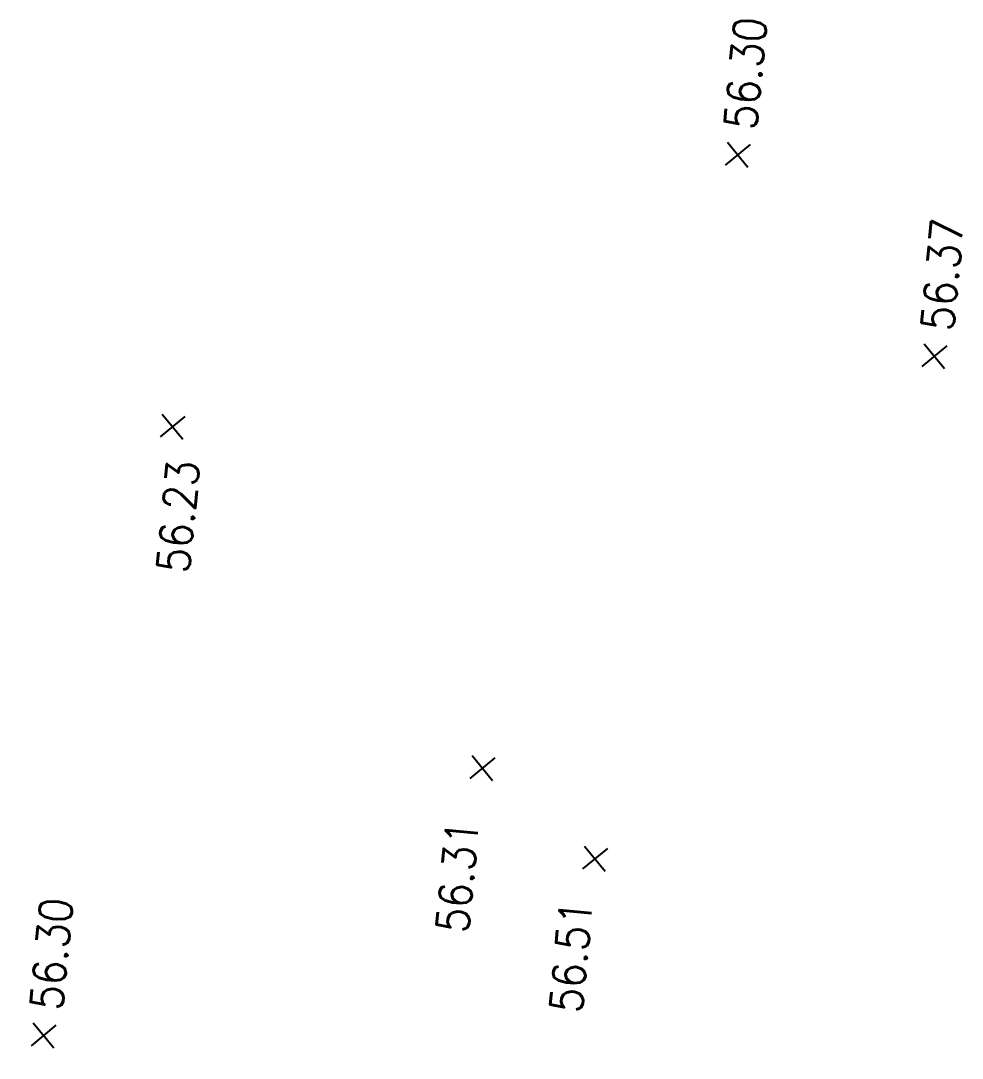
# Model space of a CAD drawing. Header units: metres. Extents: x 815 to 1022, y 915 to 1121.
# Drawn here: x 917.57 to 929.2, y 1040.23 to 1053.06 of the extents above; entities that cross this region are included whole.
import ezdxf
from ezdxf.enums import TextEntityAlignment as Align

# ---------------------------------------------------------------- set-up
doc = ezdxf.new("R2010")
doc.units = ezdxf.units.M
doc.header["$LTSCALE"] = 2
doc.header["$PDMODE"] = 35
doc.header["$PDSIZE"] = 0.002
for name, color, linetype in [('__TOPO', 7, 'Continuous'), ('ASPHALT', 5, 'Continuous'), ('CONCRT', 5, 'Continuous'), ('ELEV', 1, 'Continuous'), ('NAME', 7, 'Continuous'), ('NOTE', 2, 'Continuous')]:
    doc.layers.add(name, color=color, linetype=linetype)
doc.styles.add('ROMANS', font='ROMANS.SHX')

# ---------------------------------------------------------------- blocks, each defined once
blk = doc.blocks.new('CROSS-UNDERHILL')
at = {"color": 1}
for p, q in [((0, 0.001), (0, -0.001)), ((0.001, 0), (-0.001, 0))]:
    blk.add_line(p, q, dxfattribs=at)
blk = doc.blocks.new('Point-Underhill')
at = {"lineweight": 0}
blk.add_point((0, 0), dxfattribs=at)
at = {"layer": '__TOPO'}
blk.add_point((0, 0), dxfattribs=at)
at = {"lineweight": 0}
blk.add_blockref('CROSS-UNDERHILL', (0, 0), dxfattribs=at)
at = {"layer": 'ELEV', "lineweight": 0, "style": 'ROMANS', "width": 0.9}
for tag, p in [('ELEV2', (-0.001058, 0.003247)), ('ELEV', (0.001138, 0.001123))]:
    blk.add_attdef(tag, text='', height=0.002, rotation=45, dxfattribs=at).set_placement(p, align=Align.MIDDLE_LEFT)
at = {"layer": 'NAME', "lineweight": 0, "style": 'ROMANS', "width": 0.9}
blk.add_attdef('NAME', text='', height=0.002, dxfattribs=at).set_placement((-0.002674, 0.000041), align=Align.MIDDLE_RIGHT)
at = {"layer": 'NOTE', "lineweight": 0, "style": 'ROMANS', "width": 0.9}
for tag, p in [('NOTE', (-0.000467, -0.002692)), ('NOTE2', (-0.000467, -0.005948))]:
    blk.add_attdef(tag, text='', height=0.002, dxfattribs=at).set_placement(p, align=Align.TOP_CENTER)

msp = doc.modelspace()

# ---------------------------------------------------------------- block references
at = {"layer": 'ASPHALT'}
ref = msp.add_blockref('Point-Underhill', (926.429, 1051.4, 56.3), dxfattribs=dict(at, xscale=200, yscale=200, zscale=0.8000000000000007, rotation=39.54500000000004))
ref.add_attrib('ELEV', '56.30', dxfattribs={"layer": 'ELEV', "lineweight": 0, "height": 0.4, "rotation": 84.545, "style": 'ROMANS', "width": 0.9}).set_placement((926.461, 1051.718), align=Align.MIDDLE_LEFT)
ref = msp.add_blockref('Point-Underhill', (928.86, 1048.911, 56.37), dxfattribs=dict(at, xscale=200.0000000000001, yscale=200.0000000000001, zscale=0.8000000000000007, rotation=39.54500000000002))
ref.add_attrib('ELEV', '56.37', dxfattribs={"layer": 'ELEV', "lineweight": 0, "height": 0.4, "rotation": 84.545, "style": 'ROMANS', "width": 0.9}).set_placement((928.893, 1049.229), align=Align.MIDDLE_LEFT)
ref = msp.add_blockref('Point-Underhill', (919.445, 1048.04, 56.23), dxfattribs=dict(at, xscale=200.0000000000001, yscale=200.0000000000001, zscale=0.8000000000000007, rotation=39.54500000000002))
ref.add_attrib('ELEV', '56.23', dxfattribs={"layer": 'ELEV', "lineweight": 0, "height": 0.4, "rotation": 84.545, "style": 'ROMANS', "width": 0.9}).set_placement((919.449, 1046.238), align=Align.MIDDLE_LEFT)
ref = msp.add_blockref('Point-Underhill', (923.274, 1043.82, 56.31), dxfattribs=dict(at, xscale=200.0000000000001, yscale=200.0000000000001, zscale=0.8000000000000007, rotation=39.54500000000002))
ref.add_attrib('ELEV', '56.31', dxfattribs={"layer": 'ELEV', "lineweight": 0, "height": 0.4, "rotation": 84.545, "style": 'ROMANS', "width": 0.9}).set_placement((922.9, 1041.789), align=Align.MIDDLE_LEFT)
at = {"layer": 'CONCRT'}
ref = msp.add_blockref('Point-Underhill', (924.665, 1042.7, 56.51), dxfattribs=dict(at, xscale=200.0000000000001, yscale=200.0000000000001, zscale=0.8000000000000007, rotation=39.54500000000002))
ref.add_attrib('ELEV', '56.51', dxfattribs={"layer": 'ELEV', "lineweight": 0, "height": 0.4, "rotation": 84.545, "style": 'ROMANS', "width": 0.9}).set_placement((924.304, 1040.8), align=Align.MIDDLE_LEFT)
ref = msp.add_blockref('Point-Underhill', (917.851, 1040.515, 56.3), dxfattribs=dict(at, xscale=200, yscale=200, zscale=0.8000000000000007, rotation=39.54500000000004))
ref.add_attrib('ELEV', '56.30', dxfattribs={"layer": 'ELEV', "lineweight": 0, "height": 0.4, "rotation": 84.545, "style": 'ROMANS', "width": 0.9}).set_placement((917.884, 1040.833), align=Align.MIDDLE_LEFT)

doc.saveas('drawing.dxf')
